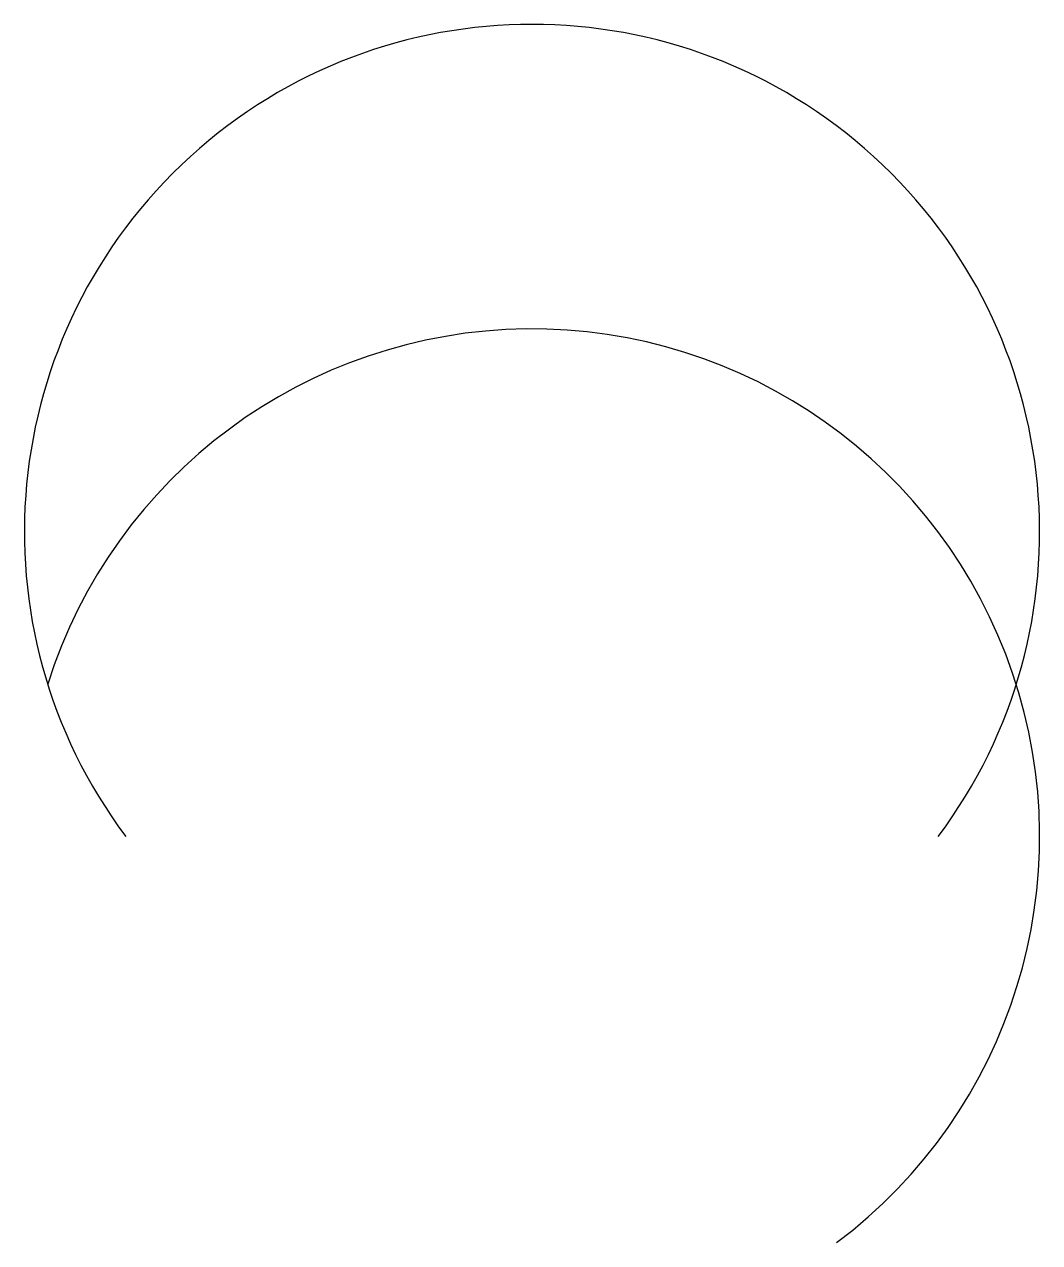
# Model space of a CAD drawing. Header units: millimetres. Extents: x 0 to 20, y 2 to 26.
import ezdxf

# ---------------------------------------------------------------- set-up
doc = ezdxf.new("R2010")
doc.units = ezdxf.units.MM
doc.layers.get('0').update_dxf_attribs({"lineweight": 25})

msp = doc.modelspace()

# ---------------------------------------------------------------- linework, layer by layer
for centre, start, end in [((10, 16), 323.1301, 216.8699), ((10, 10), 306.8699, 162.5424)]:
    msp.add_arc(centre, 10, start, end)

doc.saveas('drawing.dxf')
